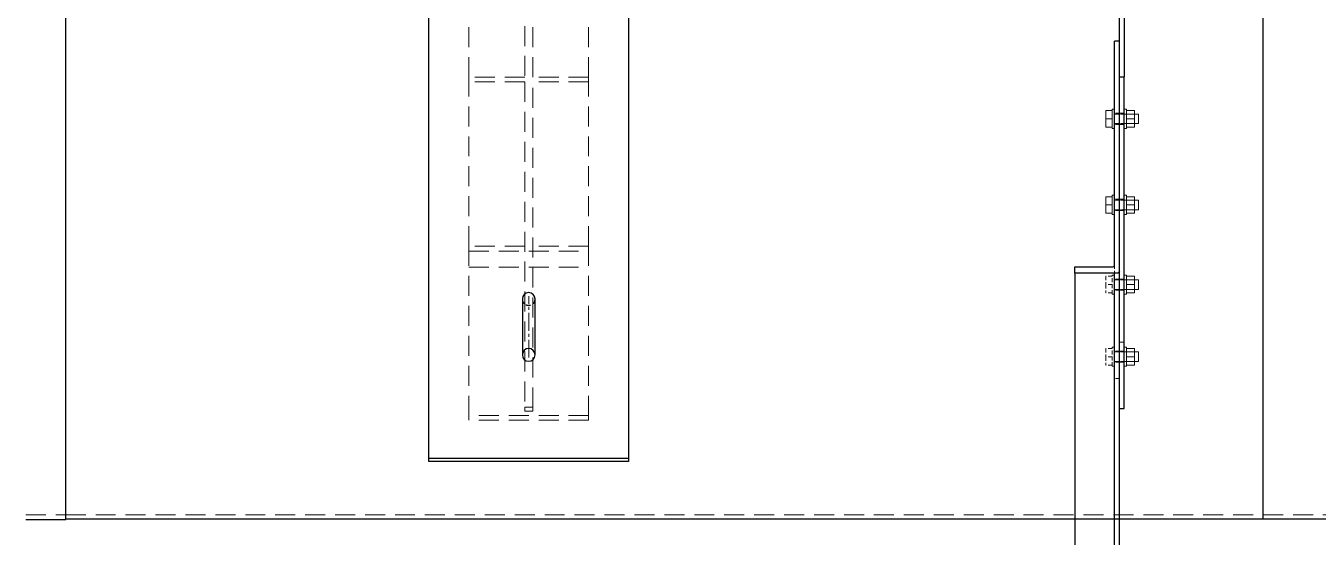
# Model space of a CAD drawing. Header units: millimetres. Extents: x -46397 to 283259, y -8690 to 23983.
# Drawn here: x 363 to 1982, y -146 to 495 of the extents above; entities that cross this region are included whole.
import ezdxf

# ---------------------------------------------------------------- set-up
doc = ezdxf.new("R2010")
doc.units = ezdxf.units.MM
for name, pattern in [('ACISOTGL', [3, 2, -1]), ('CENTER', [2, 1.25, -0.25, 0.25, -0.25]), ('CENTER2', [1.125, 0.75, -0.125, 0.125, -0.125]), ('HIDDEN', [0.375, 0.25, -0.125]), ('HIDDENX2', [0.75, 0.5, -0.25])]:
    doc.linetypes.add(name, pattern=pattern)
for name, color, linetype, lineweight in [('2-Dashed', 50, 'ACISOTGL', 25), ('3-Centerline', 4, 'CENTER', 5), ('CHUAN NET KHUAT', 4, 'HIDDEN', 0), ('DUONGCHINH', 7, 'Continuous', 25), ('DUONGTAM', 1, 'CENTER', 0)]:
    doc.layers.add(name, color=color, linetype=linetype, lineweight=lineweight)
doc.layers.add('flashshoot', color=7, linetype='Continuous')

# ---------------------------------------------------------------- blocks, each defined once
blk = doc.blocks.new('A$Cda035db7')
at = {"color": 2, "linetype": 'Continuous', "lineweight": 0, "ltscale": 10}
blk.add_line((990, -1500), (0, -1500), dxfattribs=at)
at = {"layer": 'CHUAN NET KHUAT', "color": 3, "ltscale": 100}
for p, q in [((985, -1500), (985, 0)), ((985, -3000), (985, -1500)), ((985, -3050), (985, -3000))]:
    blk.add_line(p, q, dxfattribs=at)
at = {"layer": 'DUONGCHINH', "color": 2, "ltscale": 10}
for p, q in [((990, -1500), (990, 0)), ((990, -1500), (0, -1500)), ((990, -3000), (990, -1500)), ((991, -3000), (0, -3000)), ((991, -3050), (991, -3000))]:
    blk.add_line(p, q, dxfattribs=at)
blk = doc.blocks.new('A$C14a280a6')
at = {"layer": 'DUONGTAM', "color": 5, "lineweight": 0, "ltscale": 100}
blk.add_lwpolyline([(-1041, 3050), (-1041, -3050, 0.282615), (-826.8, -3398.7, 0.238931), (826.8, -3398.7, 0.282615), (1041, -3050), (1041, 3050, 0.282615), (826.8, 3398.7, 0.238931), (-826.8, 3398.7, 0.238931)], format="xyb", dxfattribs=at)
blk = doc.blocks.new('A$Cf01baf33')
at = {"color": 7, "linetype": 'Continuous', "lineweight": 0, "ltscale": 10}
for p, q in [((478.8, -1661), (489.2, -1661)), ((478.8, -1661), (478.8, -1671)), ((495.2, -1656), (483.2, -1656)), ((483.2, -1661), (483.2, -1656)), ((489.2, -1661), (499.5, -1661)), ((489.2, -1661), (489.2, -1671)), ((495.2, -1661), (495.2, -1656)), ((499.5, -1661), (499.5, -1671)), ((586.7, -1661), (597, -1661)), ((586.7, -1661), (586.7, -1671)), ((603, -1656), (591, -1656)), ((591, -1661), (591, -1656)), ((597, -1661), (607.4, -1661)), ((597, -1661), (597, -1671)), ((603, -1661), (603, -1656)), ((607.4, -1661), (607.4, -1671)), ((686.4, -1661), (696.8, -1661)), ((686.4, -1661), (686.4, -1671)), ((702.8, -1656), (690.8, -1656)), ((690.8, -1661), (690.8, -1656)), ((696.8, -1661), (707.1, -1661)), ((696.8, -1661), (696.8, -1671)), ((702.8, -1661), (702.8, -1656)), ((707.1, -1661), (707.1, -1671)), ((776.8, -1661), (787.1, -1661)), ((776.8, -1661), (776.8, -1671)), ((793.1, -1656), (781.1, -1656)), ((781.1, -1661), (781.1, -1656)), ((787.1, -1661), (797.5, -1661)), ((787.1, -1661), (787.1, -1671)), ((793.1, -1661), (793.1, -1656)), ((797.5, -1661), (797.5, -1671)), ((477.2, -1671), (501.2, -1671)), ((477.2, -1674), (477.2, -1671)), ((501.2, -1674), (501.2, -1671)), ((585, -1671), (609, -1671)), ((585, -1674), (585, -1671)), ((609, -1674), (609, -1671)), ((684.8, -1671), (708.8, -1671)), ((684.8, -1674), (684.8, -1671)), ((708.8, -1674), (708.8, -1671)), ((775.1, -1671), (799.1, -1671)), ((775.1, -1674), (775.1, -1671)), ((799.1, -1674), (799.1, -1671)), ((477.2, -1689), (477.2, -1686)), ((501.2, -1689), (477.2, -1689)), ((478.8, -1689), (478.8, -1697)), ((478.8, -1697), (489.2, -1697)), ((489.2, -1689), (489.2, -1697)), ((489.2, -1697), (499.5, -1697)), ((499.5, -1689), (499.5, -1697)), ((501.2, -1689), (501.2, -1686)), ((585, -1689), (585, -1686)), ((609, -1689), (585, -1689)), ((586.7, -1689), (586.7, -1697)), ((586.7, -1697), (597, -1697)), ((597, -1689), (597, -1697)), ((597, -1697), (607.4, -1697)), ((607.4, -1689), (607.4, -1697)), ((609, -1689), (609, -1686))]:
    blk.add_line(p, q, dxfattribs=at)
at = {"color": 4, "linetype": 'HIDDENX2', "lineweight": 0, "ltscale": 10}
for p, q in [((483.2, -1661), (483.2, -1674)), ((483.2, -1686), (483.2, -1661)), ((495.2, -1661), (495.2, -1674)), ((495.2, -1686), (495.2, -1661)), ((591, -1661), (591, -1674)), ((591, -1686), (591, -1661)), ((603, -1661), (603, -1674)), ((603, -1686), (603, -1661)), ((690.8, -1661), (690.8, -1674)), ((690.8, -1686), (690.8, -1661)), ((702.8, -1661), (702.8, -1674)), ((702.8, -1686), (702.8, -1661)), ((781.1, -1686), (781.1, -1661)), ((781.1, -1661), (781.1, -1674)), ((793.1, -1686), (793.1, -1661)), ((793.1, -1661), (793.1, -1674)), ((482.2, -1674), (482.2, -1680)), ((482.2, -1680), (482.2, -1686)), ((496.2, -1674), (496.2, -1680)), ((496.2, -1680), (496.2, -1686)), ((590, -1674), (590, -1680)), ((590, -1680), (590, -1686)), ((604, -1674), (604, -1680)), ((604, -1680), (604, -1686)), ((689.8, -1674), (689.8, -1680)), ((689.8, -1680), (689.8, -1686)), ((703.8, -1674), (703.8, -1680)), ((703.8, -1680), (703.8, -1686)), ((768.7, -1680), (768.7, -1674)), ((780.1, -1674), (780.1, -1680)), ((780.1, -1680), (780.1, -1686)), ((794.1, -1674), (794.1, -1680)), ((794.1, -1680), (794.1, -1686)), ((814.2, -1680), (814.2, -1686)), ((672.2, -1686), (682.3, -1686)), ((684.8, -1689), (684.8, -1686)), ((708.8, -1689), (684.8, -1689)), ((686.4, -1689), (686.4, -1697)), ((686.4, -1697), (696.8, -1697)), ((696.8, -1689), (696.8, -1697)), ((696.8, -1697), (707.1, -1697)), ((707.1, -1689), (707.1, -1697)), ((708.8, -1689), (708.8, -1686)), ((775.1, -1689), (775.1, -1686)), ((799.1, -1689), (775.1, -1689)), ((776.8, -1689), (776.8, -1697)), ((776.8, -1697), (787.1, -1697)), ((787.1, -1689), (787.1, -1697)), ((787.1, -1697), (797.5, -1697)), ((797.5, -1689), (797.5, -1697)), ((799.1, -1689), (799.1, -1686))]:
    blk.add_line(p, q, dxfattribs=at)
at = {"layer": 'DUONGCHINH'}
for p, q in [((337.6, -1674), (436.8, -1674)), ((436.8, -1680), (337.6, -1680)), ((679.8, -1680), (392.1, -1680)), ((392.1, -1680), (392.1, -1686)), ((436.8, -1680), (436.8, -1674)), ((852, -1674), (436.8, -1674)), ((1382.3, -1680), (679.8, -1680)), ((682.3, -1682), (682.3, -1686)), ((852, -1680), (852, -1674)), ((672.2, -1686), (392.1, -1686)), ((674.7, -1736), (674.7, -1688)), ((1382.3, -1686), (682.3, -1686)), ((682.3, -1686), (682.3, -1736)), ((682.3, -1736), (674.7, -1736)), ((682.3, -1736), (1382.3, -1736))]:
    blk.add_line(p, q, dxfattribs=at)
at = {"layer": 'DUONGCHINH', "extrusion": (-2.64943e-16, 1.48896e-15, -1)}
blk.add_ellipse((679.8, -1682), major_axis=(2.51, 0), ratio=0.795463, start_param=-1.570796, end_param=0, dxfattribs=at)
at = {"layer": 'DUONGCHINH'}
blk.add_ellipse((672.2, -1688), major_axis=(2.51, 0), ratio=0.79546, start_param=0, end_param=1.570796, dxfattribs=at)
blk = doc.blocks.new('*U1682')
at = {"layer": '3-Centerline', "color": 0, "linetype": 'CENTER2', "ltscale": 30, "transparency": 16777216}
blk.add_line((0, -38.5), (0, 38.5), dxfattribs=at)
blk = doc.blocks.new('*U1681')
for points in [[(-8, -71.1), (-8, -1.1)], [(8, -1.1), (8, -71.1)]]:
    blk.add_lwpolyline(points)
blk.add_circle((0, -71.1), 8)
at = {"extrusion": (2.22045e-16, 4.93038e-32, -1)}
blk.add_arc((0, -1.1), 8, 0, 180, dxfattribs=at)
at = {"layer": '2-Dashed', "ltscale": 3, "extrusion": (2.22045e-16, 4.93038e-32, -1)}
blk.add_arc((0, -1.1), 8, 180, 0, dxfattribs=at)
at = {"layer": '3-Centerline', "linetype": 'CENTER2', "ltscale": 30}
blk.add_blockref('*U1682', (0, -36.1), dxfattribs=at)
blk = doc.blocks.new('SD1-3')
at = {"layer": 'CHUAN NET KHUAT', "ltscale": 100}
for p, q in [((50, 481.3), (50, 695.3)), ((120, 695.3), (120, 481.3)), ((130, 481.3), (130, 695.3)), ((200, 481.3), (200, 695.3)), ((120, 481.3), (50, 481.3)), ((50, 475.3), (50, 481.3)), ((50, 269.7), (50, 475.3)), ((120, 475.3), (50, 475.3)), ((120, 475.3), (120, 67.9)), ((200, 481.3), (130, 481.3)), ((130, 67.9), (130, 475.3)), ((200, 475.3), (130, 475.3)), ((200, 475.3), (200, 481.3)), ((200, 269.7), (200, 475.3)), ((120, 269.7), (50, 269.7)), ((50, 57.5), (50, 269.7)), ((50, 263.3), (200, 263.3)), ((200, 269.7), (130, 269.7)), ((200, 57.5), (200, 269.7)), ((50, 243.3), (200, 243.3)), ((120, 63), (120, 67.9)), ((120, 67.9), (130, 67.9)), ((130, 63), (130, 67.9)), ((200, 57.5), (50, 57.5)), ((50, 51.8), (50, 57.5)), ((200, 51.8), (50, 51.8)), ((130, 63), (120, 63)), ((200, 51.8), (200, 57.5))]:
    blk.add_line(p, q, dxfattribs=at)
at = {"layer": 'DUONGCHINH'}
for p, q in [((0, 3.7), (0, 1833)), ((250, 1833), (250, 3.7)), ((250, 3.7), (0, 3.7)), ((0, 0), (0, 3.7)), ((250, 3.7), (250, 0)), ((250, 0), (0, 0))]:
    blk.add_line(p, q, dxfattribs=at)
at = {"xscale": -0.9999999999999998}
blk.add_blockref('*U1681', (125, 204.7), dxfattribs=at)

msp = doc.modelspace()

# ---------------------------------------------------------------- block references
msp.add_blockref('SD1-3', (868.15, -50.99, -1.5))
at = {"layer": 'flashshoot', "rotation": 270}
for name in ['A$C14a280a6', 'A$Cda035db7', 'A$Cf01baf33']:
    msp.add_blockref(name, (3413.15, 867.35, -1.5), dxfattribs=at)

doc.saveas('drawing.dxf')
